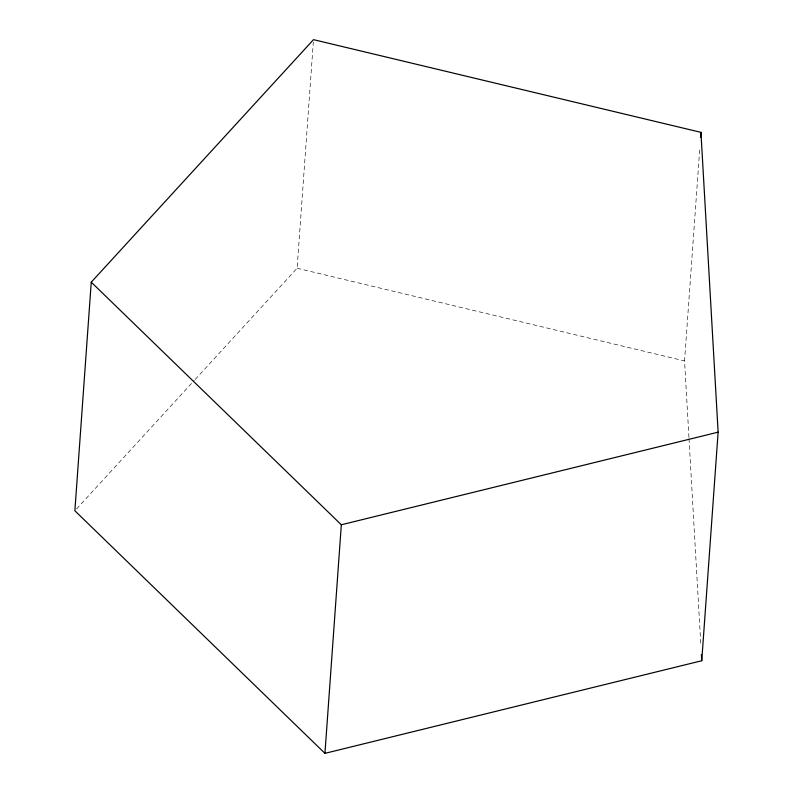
<?xml version="1.0" encoding="UTF-8"?>
<svg xmlns="http://www.w3.org/2000/svg" width="793" height="793" viewBox="0 0 793 793"><rect width="100%" height="100%" fill="white"/><g stroke="black" fill="none" stroke-linecap="round" stroke-linejoin="round"><path stroke-width="0.59" stroke-dasharray="3.96 2.97" d="M195.187 379.47L297.117 268.232L313.324 42.118M688.939 437.429L684.557 360.924L699.872 147.171M76.534 508.937L194.344 380.382M297.117 268.232L684.557 360.924M689.008 438.658L700.834 644.709"/><path stroke-width="1.19" d="M91.254 282.179L74.869 510.761L324.942 753.35L701.746 660.747L718.131 432.165L700.933 132.352L313.503 39.65L91.254 282.179L341.327 524.768L324.942 753.35M700.586 137.288L700.933 132.352M341.327 524.768L718.131 432.165M701.399 654.582L701.746 660.747"/></g></svg>
